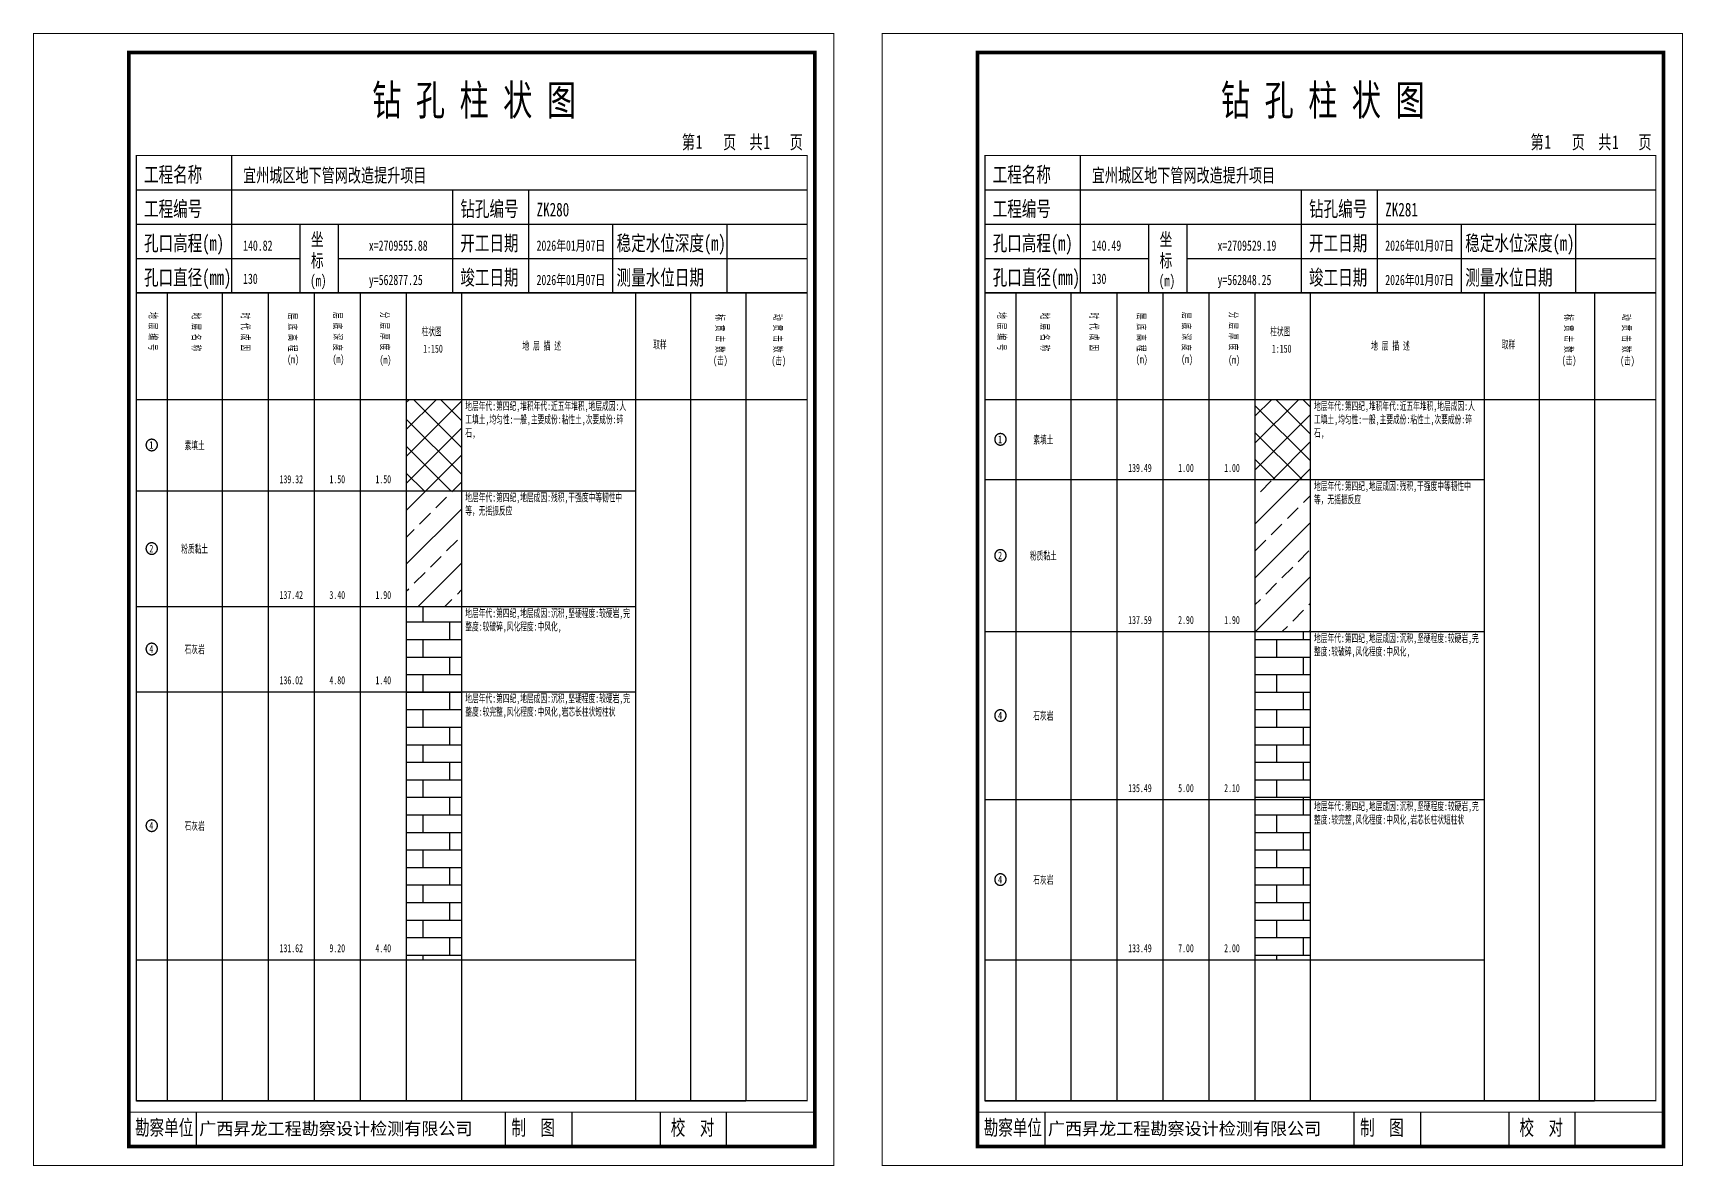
# Model space of a CAD drawing. Header units: millimetres. Extents: x 0 to 2711117, y 0 to 567555.
# Drawn here: x 61238.7 to 61671.6, y -0.1 to 297.1 of the extents above; entities that cross this region are included whole.
import ezdxf
from ezdxf.enums import TextEntityAlignment as Align

# ---------------------------------------------------------------- set-up
doc = ezdxf.new("R2010")
doc.units = ezdxf.units.MM
doc.layers.add('GICAD_POU_TEXTS', color=7, linetype='Continuous')
doc.layers.add('勘察点图例', color=7, linetype='Continuous')
doc.styles.add('HEAD_FONT', font='simfang.ttf', dxfattribs={"width": 0.6})
doc.styles.add('HEAD_FONT2', font='simfang.ttf', dxfattribs={"width": 0.6})
doc.styles.add('HT', font='simhei.ttf')
doc.styles.add('LZ_FONT', font='simfang.ttf', dxfattribs={"width": 0.7, "height": 8})
doc.styles.add('成果图图块', font='simfang.ttf', dxfattribs={"height": 2.5})
doc.styles.add('成果图表体', font='simfang.ttf', dxfattribs={"width": 0.6, "height": 2.1})
pattern_1 = [(45, (0, 0), (-3.5355339, 3.5355339), []), (135, (0, 0), (-3.5355339, -3.5355339), [])]
pattern_2 = [(45, (0, 0), (-7.0710678, 7.0710678), []), (45, (7.071, 0), (-7.0710678, 7.0710678), [4, -2])]
pattern_3 = [(0, (0, 0), (0, 4.6), []), (90, (0, 0), (-7, 4.6), [4.6, -4.6])]

# ---------------------------------------------------------------- blocks, each defined once
blk = doc.blocks.new('ZK280')
for p, q in [((52, 229), (52, 265)), ((27, 256), (203, 256)), ((110, 229), (110, 256)), ((130, 229), (130, 256)), ((27, 247), (203, 247)), ((70, 229), (70, 247)), ((80, 229), (80, 247)), ((152, 229), (152, 247)), ((182, 229), (182, 247)), ((27, 238), (70, 238)), ((80, 238), (203, 238)), ((27, 229), (35.05, 229)), ((35.05, 229), (35.05, 17)), ((35.05, 229), (49.53, 229)), ((49.53, 229), (49.53, 17)), ((49.53, 229), (61.6, 229)), ((61.6, 229), (61.6, 17)), ((61.6, 229), (73.68, 229)), ((73.68, 229), (73.68, 17)), ((73.68, 229), (85.75, 229)), ((85.75, 229), (85.75, 17)), ((85.75, 229), (97.82, 229)), ((97.82, 229), (97.82, 17)), ((97.82, 229), (112.3, 229)), ((112.3, 229), (112.3, 17)), ((112.3, 229), (157.93, 229)), ((157.93, 229), (157.93, 17)), ((157.93, 229), (172.42, 229)), ((172.42, 229), (172.42, 17)), ((172.42, 229), (186.9, 229)), ((186.9, 229), (186.9, 17)), ((186.9, 229), (203, 229)), ((27, 201), (203, 201)), ((27, 17), (35.05, 17)), ((35.05, 17), (49.53, 17)), ((42.74, 4.95), (42.74, 13.95)), ((42.74, 4.95), (42.74, 13.95)), ((49.53, 17), (61.6, 17)), ((61.6, 17), (73.68, 17)), ((73.68, 17), (85.75, 17)), ((85.75, 17), (97.82, 17)), ((97.82, 17), (112.3, 17)), ((112.3, 17), (157.93, 17)), ((123.83, 4.95), (123.83, 13.95)), ((141.38, 4.95), (141.38, 13.95)), ((157.93, 17), (172.42, 17)), ((164.48, 4.95), (164.48, 13.95)), ((172.42, 17), (186.9, 17)), ((181.84, 4.95), (181.84, 13.95)), ((181.84, 4.95), (181.84, 13.95))]:
    blk.add_line(p, q)
for points, const_width in [([(0, 0), (210, 0), (210, 297), (0, 297)], 0.25), ([(25, 5), (205, 5), (205, 292), (25, 292)], 1), ([(27, 265), (203, 265), (203, 17), (27, 17)], 0.3)]:
    blk.add_lwpolyline(points, close=True, dxfattribs=dict(const_width=const_width))
at = {"const_width": 0.3}
for points in [[(27, 229), (203, 229)], [(25, 14), (205, 14)]]:
    blk.add_lwpolyline(points, dxfattribs=at)
at = {"style": 'LZ_FONT', "width": 0.7}
for s, height, p in [('钻 孔 柱 状 图', 8, (88.9, 275.54)), ('第', 3.6, (170.12, 266.7)), ('1', 3.6, (173.78, 266.75)), ('页', 3.6, (180.96, 266.7)), ('共', 3.6, (187.88, 266.7)), ('1', 3.6, (191.54, 266.7)), ('页', 3.6, (198.44, 266.7)), ('工程名称', 4, (29, 258)), ('宜州城区地下管网改造提升项目', 3.6, (55, 258)), ('工程编号', 4, (29, 249)), ('钻孔编号', 4, (112, 249)), ('ZK280', 3.6, (132, 249)), ('孔口高程(m)', 4, (29, 240)), ('140.82', 2.7, (55, 240)), ('坐', 3.5, (72.79, 241.24)), ('x=2709555.88', 2.7, (88, 240)), ('开工日期', 4, (112, 240)), ('2026年01月07日', 2.7, (132, 240)), ('稳定水位深度(m)', 4, (153, 240)), ('标', 3.5, (72.79, 235.7)), ('孔口直径(mm)', 4, (29, 231)), ('130', 2.7, (54.98, 231.31)), ('(m) ', 3, (72.59, 230.65)), ('竣工日期', 4, (112, 231)), ('2026年01月07日', 2.7, (132, 231)), ('测量水位日期', 4, (153, 231)), ('y=562877.25', 2.7, (88, 231)), ('勘察单位', 4, (26.65, 7.95)), ('制  图', 4, (125.4, 7.95)), ('校  对', 4, (167.22, 7.95))]:
    blk.add_text(s, height=height, dxfattribs=at).set_placement(p)
at = {"style": 'HT'}
blk.add_text('广西昇龙工程勘察设计检测有限公司', height=3.2865, dxfattribs=at).set_placement((43.48, 8.02))
at = {"char_height": 2.1, "width": 22.806, "attachment_point": 1, "rotation": 270, "style": 'HEAD_FONT'}
for s, insert in [('地 层 编 号', (32.46, 223.92)), ('地 层 名 称', (43.79, 223.76)), ('时 代 成 因', (56.67, 223.83)), ('层 底 高 程', (69.07, 223.71)), ('层 底 深 度', (80.9, 223.91)), ('分 层 厚 度', (93.26, 224.01)), ('标 贯 击 数', (181.21, 223.37)), ('动 贯 击 数', (196.38, 223.43))]:
    blk.add_mtext(s, dxfattribs=dict(at, insert=insert))
at = {"char_height": 2.1, "attachment_point": 1}
for s, insert, width, style in [('柱状图', (101.82, 219.87), 7.855, 'HEAD_FONT2'), ('取样', (162.58, 216.44), 7.855, 'HEAD_FONT2'), ('(m)', (66.58, 212.56), 4.7944, 'HEAD_FONT'), ('(m)', (78.47, 212.61), 4.7944, 'HEAD_FONT'), ('(m)', (90.81, 212.43), 4.7944, 'HEAD_FONT'), ('1:150', (102.26, 215.36), 6.9223, 'HEAD_FONT2'), ('地 层 描 述', (128.29, 216.11), 22.0781, 'HEAD_FONT2'), ('(击)', (178.33, 212.31), 7.855, 'HEAD_FONT2'), ('(击)', (193.64, 212.22), 7.855, 'HEAD_FONT2')]:
    blk.add_mtext(s, dxfattribs=dict(at, insert=insert, width=width, style=style))
blk = doc.blocks.new('ZK280_0')
at = {"color": 7}
blk.add_polyline3d([(-1.5, 0.02, 0), (-1.5, -0.06, 0), (-1.49, -0.13, 0), (-1.48, -0.2, 0), (-1.47, -0.28, 0), (-1.46, -0.35, 0), (-1.44, -0.42, 0), (-1.41, -0.49, 0), (-1.39, -0.56, 0), (-1.36, -0.63, 0), (-1.32, -0.69, 0), (-1.29, -0.76, 0), (-1.25, -0.82, 0), (-1.2, -0.88, 0), (-1.16, -0.94, 0), (-1.11, -0.99, 0), (-1.06, -1.04, 0), (-1.01, -1.1, 0), (-0.95, -1.14, 0), (-0.89, -1.19, 0), (-0.83, -1.23, 0), (-0.77, -1.27, 0), (-0.71, -1.31, 0), (-0.64, -1.34, 0), (-0.57, -1.37, 0), (-0.51, -1.4, 0), (-0.44, -1.42, 0), (-0.36, -1.44, 0), (-0.29, -1.46, 0), (-0.22, -1.47, 0), (-0.15, -1.48, 0), (-0.07, -1.48, 0), (0, -1.48, 0), (0.07, -1.48, 0), (0.15, -1.48, 0), (0.22, -1.47, 0), (0.29, -1.46, 0), (0.36, -1.44, 0), (0.44, -1.42, 0), (0.51, -1.4, 0), (0.57, -1.37, 0), (0.64, -1.34, 0), (0.71, -1.31, 0), (0.77, -1.27, 0), (0.83, -1.23, 0), (0.89, -1.19, 0), (0.95, -1.14, 0), (1.01, -1.1, 0), (1.06, -1.04, 0), (1.11, -0.99, 0), (1.16, -0.94, 0), (1.2, -0.88, 0), (1.25, -0.82, 0), (1.29, -0.76, 0), (1.32, -0.69, 0), (1.36, -0.63, 0), (1.39, -0.56, 0), (1.41, -0.49, 0), (1.44, -0.42, 0), (1.46, -0.35, 0), (1.47, -0.28, 0), (1.48, -0.2, 0), (1.49, -0.13, 0), (1.5, -0.06, 0), (1.5, 0.02, 0), (1.5, 0.09, 0), (1.49, 0.16, 0), (1.48, 0.24, 0), (1.47, 0.31, 0), (1.46, 0.38, 0), (1.44, 0.45, 0), (1.41, 0.52, 0), (1.39, 0.59, 0), (1.36, 0.66, 0), (1.32, 0.72, 0), (1.29, 0.79, 0), (1.25, 0.85, 0), (1.2, 0.91, 0), (1.16, 0.97, 0), (1.11, 1.02, 0), (1.06, 1.08, 0), (1.01, 1.13, 0), (0.95, 1.18, 0), (0.89, 1.22, 0), (0.83, 1.26, 0), (0.77, 1.3, 0), (0.71, 1.34, 0), (0.64, 1.37, 0), (0.57, 1.4, 0), (0.51, 1.43, 0), (0.44, 1.45, 0), (0.36, 1.47, 0), (0.29, 1.49, 0), (0.22, 1.5, 0), (0.15, 1.51, 0), (0.07, 1.51, 0), (0, 1.52, 0), (-0.07, 1.51, 0), (-0.15, 1.51, 0), (-0.22, 1.5, 0), (-0.29, 1.49, 0), (-0.36, 1.47, 0), (-0.44, 1.45, 0), (-0.51, 1.43, 0), (-0.57, 1.4, 0), (-0.64, 1.37, 0), (-0.71, 1.34, 0), (-0.77, 1.3, 0), (-0.83, 1.26, 0), (-0.89, 1.22, 0), (-0.95, 1.18, 0), (-1.01, 1.13, 0), (-1.06, 1.08, 0), (-1.11, 1.02, 0), (-1.16, 0.97, 0), (-1.2, 0.91, 0), (-1.25, 0.85, 0), (-1.29, 0.79, 0), (-1.32, 0.72, 0), (-1.36, 0.66, 0), (-1.39, 0.59, 0), (-1.41, 0.52, 0), (-1.44, 0.45, 0), (-1.46, 0.38, 0), (-1.47, 0.31, 0), (-1.48, 0.24, 0), (-1.49, 0.16, 0), (-1.5, 0.09, 0), (-1.5, 0.02, 0)], dxfattribs=at)
at = {"layer": 'GICAD_POU_TEXTS', "color": 7, "style": '成果图图块', "width": 0.7}
blk.add_text('1', height=2, dxfattribs=at).set_placement((-0.09, -0.99), align=Align.CENTER)
blk = doc.blocks.new('ZK280_1')
at = {"color": 7}
blk.add_polyline3d([(-1.5, 0.02, 0), (-1.5, -0.06, 0), (-1.49, -0.13, 0), (-1.48, -0.2, 0), (-1.47, -0.28, 0), (-1.46, -0.35, 0), (-1.44, -0.42, 0), (-1.41, -0.49, 0), (-1.39, -0.56, 0), (-1.36, -0.63, 0), (-1.32, -0.69, 0), (-1.29, -0.76, 0), (-1.25, -0.82, 0), (-1.2, -0.88, 0), (-1.16, -0.94, 0), (-1.11, -0.99, 0), (-1.06, -1.04, 0), (-1.01, -1.1, 0), (-0.95, -1.14, 0), (-0.89, -1.19, 0), (-0.83, -1.23, 0), (-0.77, -1.27, 0), (-0.71, -1.31, 0), (-0.64, -1.34, 0), (-0.57, -1.37, 0), (-0.51, -1.4, 0), (-0.44, -1.42, 0), (-0.36, -1.44, 0), (-0.29, -1.46, 0), (-0.22, -1.47, 0), (-0.15, -1.48, 0), (-0.07, -1.48, 0), (0, -1.48, 0), (0.07, -1.48, 0), (0.15, -1.48, 0), (0.22, -1.47, 0), (0.29, -1.46, 0), (0.36, -1.44, 0), (0.44, -1.42, 0), (0.51, -1.4, 0), (0.57, -1.37, 0), (0.64, -1.34, 0), (0.71, -1.31, 0), (0.77, -1.27, 0), (0.83, -1.23, 0), (0.89, -1.19, 0), (0.95, -1.14, 0), (1.01, -1.1, 0), (1.06, -1.04, 0), (1.11, -0.99, 0), (1.16, -0.94, 0), (1.2, -0.88, 0), (1.25, -0.82, 0), (1.29, -0.76, 0), (1.32, -0.69, 0), (1.36, -0.63, 0), (1.39, -0.56, 0), (1.41, -0.49, 0), (1.44, -0.42, 0), (1.46, -0.35, 0), (1.47, -0.28, 0), (1.48, -0.2, 0), (1.49, -0.13, 0), (1.5, -0.06, 0), (1.5, 0.02, 0), (1.5, 0.09, 0), (1.49, 0.16, 0), (1.48, 0.24, 0), (1.47, 0.31, 0), (1.46, 0.38, 0), (1.44, 0.45, 0), (1.41, 0.52, 0), (1.39, 0.59, 0), (1.36, 0.66, 0), (1.32, 0.72, 0), (1.29, 0.79, 0), (1.25, 0.85, 0), (1.2, 0.91, 0), (1.16, 0.97, 0), (1.11, 1.02, 0), (1.06, 1.08, 0), (1.01, 1.13, 0), (0.95, 1.18, 0), (0.89, 1.22, 0), (0.83, 1.26, 0), (0.77, 1.3, 0), (0.71, 1.34, 0), (0.64, 1.37, 0), (0.57, 1.4, 0), (0.51, 1.43, 0), (0.44, 1.45, 0), (0.36, 1.47, 0), (0.29, 1.49, 0), (0.22, 1.5, 0), (0.15, 1.51, 0), (0.07, 1.51, 0), (0, 1.52, 0), (-0.07, 1.51, 0), (-0.15, 1.51, 0), (-0.22, 1.5, 0), (-0.29, 1.49, 0), (-0.36, 1.47, 0), (-0.44, 1.45, 0), (-0.51, 1.43, 0), (-0.57, 1.4, 0), (-0.64, 1.37, 0), (-0.71, 1.34, 0), (-0.77, 1.3, 0), (-0.83, 1.26, 0), (-0.89, 1.22, 0), (-0.95, 1.18, 0), (-1.01, 1.13, 0), (-1.06, 1.08, 0), (-1.11, 1.02, 0), (-1.16, 0.97, 0), (-1.2, 0.91, 0), (-1.25, 0.85, 0), (-1.29, 0.79, 0), (-1.32, 0.72, 0), (-1.36, 0.66, 0), (-1.39, 0.59, 0), (-1.41, 0.52, 0), (-1.44, 0.45, 0), (-1.46, 0.38, 0), (-1.47, 0.31, 0), (-1.48, 0.24, 0), (-1.49, 0.16, 0), (-1.5, 0.09, 0), (-1.5, 0.02, 0)], dxfattribs=at)
at = {"layer": 'GICAD_POU_TEXTS', "color": 7, "style": '成果图图块', "width": 0.7}
blk.add_text('2', height=2, dxfattribs=at).set_placement((-0.09, -0.99), align=Align.CENTER)
blk = doc.blocks.new('ZK280_2')
at = {"color": 7}
blk.add_polyline3d([(-1.5, 0.02, 0), (-1.5, -0.06, 0), (-1.49, -0.13, 0), (-1.48, -0.2, 0), (-1.47, -0.28, 0), (-1.46, -0.35, 0), (-1.44, -0.42, 0), (-1.41, -0.49, 0), (-1.39, -0.56, 0), (-1.36, -0.63, 0), (-1.32, -0.69, 0), (-1.29, -0.76, 0), (-1.25, -0.82, 0), (-1.2, -0.88, 0), (-1.16, -0.94, 0), (-1.11, -0.99, 0), (-1.06, -1.04, 0), (-1.01, -1.1, 0), (-0.95, -1.14, 0), (-0.89, -1.19, 0), (-0.83, -1.23, 0), (-0.77, -1.27, 0), (-0.71, -1.31, 0), (-0.64, -1.34, 0), (-0.57, -1.37, 0), (-0.51, -1.4, 0), (-0.44, -1.42, 0), (-0.36, -1.44, 0), (-0.29, -1.46, 0), (-0.22, -1.47, 0), (-0.15, -1.48, 0), (-0.07, -1.48, 0), (0, -1.48, 0), (0.07, -1.48, 0), (0.15, -1.48, 0), (0.22, -1.47, 0), (0.29, -1.46, 0), (0.36, -1.44, 0), (0.44, -1.42, 0), (0.51, -1.4, 0), (0.57, -1.37, 0), (0.64, -1.34, 0), (0.71, -1.31, 0), (0.77, -1.27, 0), (0.83, -1.23, 0), (0.89, -1.19, 0), (0.95, -1.14, 0), (1.01, -1.1, 0), (1.06, -1.04, 0), (1.11, -0.99, 0), (1.16, -0.94, 0), (1.2, -0.88, 0), (1.25, -0.82, 0), (1.29, -0.76, 0), (1.32, -0.69, 0), (1.36, -0.63, 0), (1.39, -0.56, 0), (1.41, -0.49, 0), (1.44, -0.42, 0), (1.46, -0.35, 0), (1.47, -0.28, 0), (1.48, -0.2, 0), (1.49, -0.13, 0), (1.5, -0.06, 0), (1.5, 0.02, 0), (1.5, 0.09, 0), (1.49, 0.16, 0), (1.48, 0.24, 0), (1.47, 0.31, 0), (1.46, 0.38, 0), (1.44, 0.45, 0), (1.41, 0.52, 0), (1.39, 0.59, 0), (1.36, 0.66, 0), (1.32, 0.72, 0), (1.29, 0.79, 0), (1.25, 0.85, 0), (1.2, 0.91, 0), (1.16, 0.97, 0), (1.11, 1.02, 0), (1.06, 1.08, 0), (1.01, 1.13, 0), (0.95, 1.18, 0), (0.89, 1.22, 0), (0.83, 1.26, 0), (0.77, 1.3, 0), (0.71, 1.34, 0), (0.64, 1.37, 0), (0.57, 1.4, 0), (0.51, 1.43, 0), (0.44, 1.45, 0), (0.36, 1.47, 0), (0.29, 1.49, 0), (0.22, 1.5, 0), (0.15, 1.51, 0), (0.07, 1.51, 0), (0, 1.52, 0), (-0.07, 1.51, 0), (-0.15, 1.51, 0), (-0.22, 1.5, 0), (-0.29, 1.49, 0), (-0.36, 1.47, 0), (-0.44, 1.45, 0), (-0.51, 1.43, 0), (-0.57, 1.4, 0), (-0.64, 1.37, 0), (-0.71, 1.34, 0), (-0.77, 1.3, 0), (-0.83, 1.26, 0), (-0.89, 1.22, 0), (-0.95, 1.18, 0), (-1.01, 1.13, 0), (-1.06, 1.08, 0), (-1.11, 1.02, 0), (-1.16, 0.97, 0), (-1.2, 0.91, 0), (-1.25, 0.85, 0), (-1.29, 0.79, 0), (-1.32, 0.72, 0), (-1.36, 0.66, 0), (-1.39, 0.59, 0), (-1.41, 0.52, 0), (-1.44, 0.45, 0), (-1.46, 0.38, 0), (-1.47, 0.31, 0), (-1.48, 0.24, 0), (-1.49, 0.16, 0), (-1.5, 0.09, 0), (-1.5, 0.02, 0)], dxfattribs=at)
at = {"layer": 'GICAD_POU_TEXTS', "color": 7, "style": '成果图图块', "width": 0.7}
blk.add_text('4', height=2, dxfattribs=at).set_placement((-0.09, -0.99), align=Align.CENTER)
blk = doc.blocks.new('ZK280_3')
at = {"color": 7}
blk.add_polyline3d([(-1.5, 0.02, 0), (-1.5, -0.06, 0), (-1.49, -0.13, 0), (-1.48, -0.2, 0), (-1.47, -0.28, 0), (-1.46, -0.35, 0), (-1.44, -0.42, 0), (-1.41, -0.49, 0), (-1.39, -0.56, 0), (-1.36, -0.63, 0), (-1.32, -0.69, 0), (-1.29, -0.76, 0), (-1.25, -0.82, 0), (-1.2, -0.88, 0), (-1.16, -0.94, 0), (-1.11, -0.99, 0), (-1.06, -1.04, 0), (-1.01, -1.1, 0), (-0.95, -1.14, 0), (-0.89, -1.19, 0), (-0.83, -1.23, 0), (-0.77, -1.27, 0), (-0.71, -1.31, 0), (-0.64, -1.34, 0), (-0.57, -1.37, 0), (-0.51, -1.4, 0), (-0.44, -1.42, 0), (-0.36, -1.44, 0), (-0.29, -1.46, 0), (-0.22, -1.47, 0), (-0.15, -1.48, 0), (-0.07, -1.48, 0), (0, -1.48, 0), (0.07, -1.48, 0), (0.15, -1.48, 0), (0.22, -1.47, 0), (0.29, -1.46, 0), (0.36, -1.44, 0), (0.44, -1.42, 0), (0.51, -1.4, 0), (0.57, -1.37, 0), (0.64, -1.34, 0), (0.71, -1.31, 0), (0.77, -1.27, 0), (0.83, -1.23, 0), (0.89, -1.19, 0), (0.95, -1.14, 0), (1.01, -1.1, 0), (1.06, -1.04, 0), (1.11, -0.99, 0), (1.16, -0.94, 0), (1.2, -0.88, 0), (1.25, -0.82, 0), (1.29, -0.76, 0), (1.32, -0.69, 0), (1.36, -0.63, 0), (1.39, -0.56, 0), (1.41, -0.49, 0), (1.44, -0.42, 0), (1.46, -0.35, 0), (1.47, -0.28, 0), (1.48, -0.2, 0), (1.49, -0.13, 0), (1.5, -0.06, 0), (1.5, 0.02, 0), (1.5, 0.09, 0), (1.49, 0.16, 0), (1.48, 0.24, 0), (1.47, 0.31, 0), (1.46, 0.38, 0), (1.44, 0.45, 0), (1.41, 0.52, 0), (1.39, 0.59, 0), (1.36, 0.66, 0), (1.32, 0.72, 0), (1.29, 0.79, 0), (1.25, 0.85, 0), (1.2, 0.91, 0), (1.16, 0.97, 0), (1.11, 1.02, 0), (1.06, 1.08, 0), (1.01, 1.13, 0), (0.95, 1.18, 0), (0.89, 1.22, 0), (0.83, 1.26, 0), (0.77, 1.3, 0), (0.71, 1.34, 0), (0.64, 1.37, 0), (0.57, 1.4, 0), (0.51, 1.43, 0), (0.44, 1.45, 0), (0.36, 1.47, 0), (0.29, 1.49, 0), (0.22, 1.5, 0), (0.15, 1.51, 0), (0.07, 1.51, 0), (0, 1.52, 0), (-0.07, 1.51, 0), (-0.15, 1.51, 0), (-0.22, 1.5, 0), (-0.29, 1.49, 0), (-0.36, 1.47, 0), (-0.44, 1.45, 0), (-0.51, 1.43, 0), (-0.57, 1.4, 0), (-0.64, 1.37, 0), (-0.71, 1.34, 0), (-0.77, 1.3, 0), (-0.83, 1.26, 0), (-0.89, 1.22, 0), (-0.95, 1.18, 0), (-1.01, 1.13, 0), (-1.06, 1.08, 0), (-1.11, 1.02, 0), (-1.16, 0.97, 0), (-1.2, 0.91, 0), (-1.25, 0.85, 0), (-1.29, 0.79, 0), (-1.32, 0.72, 0), (-1.36, 0.66, 0), (-1.39, 0.59, 0), (-1.41, 0.52, 0), (-1.44, 0.45, 0), (-1.46, 0.38, 0), (-1.47, 0.31, 0), (-1.48, 0.24, 0), (-1.49, 0.16, 0), (-1.5, 0.09, 0), (-1.5, 0.02, 0)], dxfattribs=at)
at = {"layer": 'GICAD_POU_TEXTS', "color": 7, "style": '成果图图块', "width": 0.7}
blk.add_text('4', height=2, dxfattribs=at).set_placement((-0.09, -0.99), align=Align.CENTER)
blk = doc.blocks.new('ZK281')
for p, q in [((52, 229), (52, 265)), ((27, 256), (203, 256)), ((110, 229), (110, 256)), ((130, 229), (130, 256)), ((27, 247), (203, 247)), ((70, 229), (70, 247)), ((80, 229), (80, 247)), ((152, 229), (152, 247)), ((182, 229), (182, 247)), ((27, 238), (70, 238)), ((80, 238), (203, 238)), ((27, 229), (35.05, 229)), ((35.05, 229), (35.05, 17)), ((35.05, 229), (49.53, 229)), ((49.53, 229), (49.53, 17)), ((49.53, 229), (61.6, 229)), ((61.6, 229), (61.6, 17)), ((61.6, 229), (73.68, 229)), ((73.68, 229), (73.68, 17)), ((73.68, 229), (85.75, 229)), ((85.75, 229), (85.75, 17)), ((85.75, 229), (97.82, 229)), ((97.82, 229), (97.82, 17)), ((97.82, 229), (112.3, 229)), ((112.3, 229), (112.3, 17)), ((112.3, 229), (157.93, 229)), ((157.93, 229), (157.93, 17)), ((157.93, 229), (172.42, 229)), ((172.42, 229), (172.42, 17)), ((172.42, 229), (186.9, 229)), ((186.9, 229), (186.9, 17)), ((186.9, 229), (203, 229)), ((27, 201), (203, 201)), ((27, 17), (35.05, 17)), ((35.05, 17), (49.53, 17)), ((42.74, 4.95), (42.74, 13.95)), ((42.74, 4.95), (42.74, 13.95)), ((49.53, 17), (61.6, 17)), ((61.6, 17), (73.68, 17)), ((73.68, 17), (85.75, 17)), ((85.75, 17), (97.82, 17)), ((97.82, 17), (112.3, 17)), ((112.3, 17), (157.93, 17)), ((123.83, 4.95), (123.83, 13.95)), ((141.38, 4.95), (141.38, 13.95)), ((157.93, 17), (172.42, 17)), ((164.48, 4.95), (164.48, 13.95)), ((172.42, 17), (186.9, 17)), ((181.84, 4.95), (181.84, 13.95)), ((181.84, 4.95), (181.84, 13.95))]:
    blk.add_line(p, q)
for points, const_width in [([(0, 0), (210, 0), (210, 297), (0, 297)], 0.25), ([(25, 5), (205, 5), (205, 292), (25, 292)], 1), ([(27, 265), (203, 265), (203, 17), (27, 17)], 0.3)]:
    blk.add_lwpolyline(points, close=True, dxfattribs=dict(const_width=const_width))
at = {"const_width": 0.3}
for points in [[(27, 229), (203, 229)], [(25, 14), (205, 14)]]:
    blk.add_lwpolyline(points, dxfattribs=at)
at = {"style": 'LZ_FONT', "width": 0.7}
for s, height, p in [('钻 孔 柱 状 图', 8, (88.9, 275.54)), ('第', 3.6, (170.12, 266.7)), ('1', 3.6, (173.78, 266.75)), ('页', 3.6, (180.96, 266.7)), ('共', 3.6, (187.88, 266.7)), ('1', 3.6, (191.54, 266.7)), ('页', 3.6, (198.44, 266.7)), ('工程名称', 4, (29, 258)), ('宜州城区地下管网改造提升项目', 3.6, (55, 258)), ('工程编号', 4, (29, 249)), ('钻孔编号', 4, (112, 249)), ('ZK281', 3.6, (132, 249)), ('孔口高程(m)', 4, (29, 240)), ('140.49', 2.7, (55, 240)), ('坐', 3.5, (72.79, 241.24)), ('x=2709529.19', 2.7, (88, 240)), ('开工日期', 4, (112, 240)), ('2026年01月07日', 2.7, (132, 240)), ('稳定水位深度(m)', 4, (153, 240)), ('标', 3.5, (72.79, 235.7)), ('孔口直径(mm)', 4, (29, 231)), ('130', 2.7, (54.98, 231.31)), ('(m) ', 3, (72.59, 230.65)), ('竣工日期', 4, (112, 231)), ('2026年01月07日', 2.7, (132, 231)), ('测量水位日期', 4, (153, 231)), ('y=562848.25', 2.7, (88, 231)), ('勘察单位', 4, (26.65, 7.95)), ('制  图', 4, (125.4, 7.95)), ('校  对', 4, (167.22, 7.95))]:
    blk.add_text(s, height=height, dxfattribs=at).set_placement(p)
at = {"style": 'HT'}
blk.add_text('广西昇龙工程勘察设计检测有限公司', height=3.2865, dxfattribs=at).set_placement((43.48, 8.02))
at = {"char_height": 2.1, "width": 22.806, "attachment_point": 1, "rotation": 270, "style": 'HEAD_FONT'}
for s, insert in [('地 层 编 号', (32.46, 223.92)), ('地 层 名 称', (43.79, 223.76)), ('时 代 成 因', (56.67, 223.83)), ('层 底 高 程', (69.07, 223.71)), ('层 底 深 度', (80.9, 223.91)), ('分 层 厚 度', (93.26, 224.01)), ('标 贯 击 数', (181.21, 223.37)), ('动 贯 击 数', (196.38, 223.43))]:
    blk.add_mtext(s, dxfattribs=dict(at, insert=insert))
at = {"char_height": 2.1, "attachment_point": 1}
for s, insert, width, style in [('柱状图', (101.82, 219.87), 7.855, 'HEAD_FONT2'), ('取样', (162.58, 216.44), 7.855, 'HEAD_FONT2'), ('(m)', (66.58, 212.56), 4.7944, 'HEAD_FONT'), ('(m)', (78.47, 212.61), 4.7944, 'HEAD_FONT'), ('(m)', (90.81, 212.43), 4.7944, 'HEAD_FONT'), ('1:150', (102.26, 215.36), 6.9223, 'HEAD_FONT2'), ('地 层 描 述', (128.29, 216.11), 22.0781, 'HEAD_FONT2'), ('(击)', (178.33, 212.31), 7.855, 'HEAD_FONT2'), ('(击)', (193.64, 212.22), 7.855, 'HEAD_FONT2')]:
    blk.add_mtext(s, dxfattribs=dict(at, insert=insert, width=width, style=style))
blk = doc.blocks.new('ZK281_0')
at = {"color": 7}
blk.add_polyline3d([(-1.5, 0.02, 0), (-1.5, -0.06, 0), (-1.49, -0.13, 0), (-1.48, -0.2, 0), (-1.47, -0.28, 0), (-1.46, -0.35, 0), (-1.44, -0.42, 0), (-1.41, -0.49, 0), (-1.39, -0.56, 0), (-1.36, -0.63, 0), (-1.32, -0.69, 0), (-1.29, -0.76, 0), (-1.25, -0.82, 0), (-1.2, -0.88, 0), (-1.16, -0.94, 0), (-1.11, -0.99, 0), (-1.06, -1.04, 0), (-1.01, -1.1, 0), (-0.95, -1.14, 0), (-0.89, -1.19, 0), (-0.83, -1.23, 0), (-0.77, -1.27, 0), (-0.71, -1.31, 0), (-0.64, -1.34, 0), (-0.57, -1.37, 0), (-0.51, -1.4, 0), (-0.44, -1.42, 0), (-0.36, -1.44, 0), (-0.29, -1.46, 0), (-0.22, -1.47, 0), (-0.15, -1.48, 0), (-0.07, -1.48, 0), (0, -1.48, 0), (0.07, -1.48, 0), (0.15, -1.48, 0), (0.22, -1.47, 0), (0.29, -1.46, 0), (0.36, -1.44, 0), (0.44, -1.42, 0), (0.51, -1.4, 0), (0.57, -1.37, 0), (0.64, -1.34, 0), (0.71, -1.31, 0), (0.77, -1.27, 0), (0.83, -1.23, 0), (0.89, -1.19, 0), (0.95, -1.14, 0), (1.01, -1.1, 0), (1.06, -1.04, 0), (1.11, -0.99, 0), (1.16, -0.94, 0), (1.2, -0.88, 0), (1.25, -0.82, 0), (1.29, -0.76, 0), (1.32, -0.69, 0), (1.36, -0.63, 0), (1.39, -0.56, 0), (1.41, -0.49, 0), (1.44, -0.42, 0), (1.46, -0.35, 0), (1.47, -0.28, 0), (1.48, -0.2, 0), (1.49, -0.13, 0), (1.5, -0.06, 0), (1.5, 0.02, 0), (1.5, 0.09, 0), (1.49, 0.16, 0), (1.48, 0.24, 0), (1.47, 0.31, 0), (1.46, 0.38, 0), (1.44, 0.45, 0), (1.41, 0.52, 0), (1.39, 0.59, 0), (1.36, 0.66, 0), (1.32, 0.72, 0), (1.29, 0.79, 0), (1.25, 0.85, 0), (1.2, 0.91, 0), (1.16, 0.97, 0), (1.11, 1.02, 0), (1.06, 1.08, 0), (1.01, 1.13, 0), (0.95, 1.18, 0), (0.89, 1.22, 0), (0.83, 1.26, 0), (0.77, 1.3, 0), (0.71, 1.34, 0), (0.64, 1.37, 0), (0.57, 1.4, 0), (0.51, 1.43, 0), (0.44, 1.45, 0), (0.36, 1.47, 0), (0.29, 1.49, 0), (0.22, 1.5, 0), (0.15, 1.51, 0), (0.07, 1.51, 0), (0, 1.52, 0), (-0.07, 1.51, 0), (-0.15, 1.51, 0), (-0.22, 1.5, 0), (-0.29, 1.49, 0), (-0.36, 1.47, 0), (-0.44, 1.45, 0), (-0.51, 1.43, 0), (-0.57, 1.4, 0), (-0.64, 1.37, 0), (-0.71, 1.34, 0), (-0.77, 1.3, 0), (-0.83, 1.26, 0), (-0.89, 1.22, 0), (-0.95, 1.18, 0), (-1.01, 1.13, 0), (-1.06, 1.08, 0), (-1.11, 1.02, 0), (-1.16, 0.97, 0), (-1.2, 0.91, 0), (-1.25, 0.85, 0), (-1.29, 0.79, 0), (-1.32, 0.72, 0), (-1.36, 0.66, 0), (-1.39, 0.59, 0), (-1.41, 0.52, 0), (-1.44, 0.45, 0), (-1.46, 0.38, 0), (-1.47, 0.31, 0), (-1.48, 0.24, 0), (-1.49, 0.16, 0), (-1.5, 0.09, 0), (-1.5, 0.02, 0)], dxfattribs=at)
at = {"layer": 'GICAD_POU_TEXTS', "color": 7, "style": '成果图图块', "width": 0.7}
blk.add_text('1', height=2, dxfattribs=at).set_placement((-0.09, -0.99), align=Align.CENTER)
blk = doc.blocks.new('ZK281_1')
at = {"color": 7}
blk.add_polyline3d([(-1.5, 0.02, 0), (-1.5, -0.06, 0), (-1.49, -0.13, 0), (-1.48, -0.2, 0), (-1.47, -0.28, 0), (-1.46, -0.35, 0), (-1.44, -0.42, 0), (-1.41, -0.49, 0), (-1.39, -0.56, 0), (-1.36, -0.63, 0), (-1.32, -0.69, 0), (-1.29, -0.76, 0), (-1.25, -0.82, 0), (-1.2, -0.88, 0), (-1.16, -0.94, 0), (-1.11, -0.99, 0), (-1.06, -1.04, 0), (-1.01, -1.1, 0), (-0.95, -1.14, 0), (-0.89, -1.19, 0), (-0.83, -1.23, 0), (-0.77, -1.27, 0), (-0.71, -1.31, 0), (-0.64, -1.34, 0), (-0.57, -1.37, 0), (-0.51, -1.4, 0), (-0.44, -1.42, 0), (-0.36, -1.44, 0), (-0.29, -1.46, 0), (-0.22, -1.47, 0), (-0.15, -1.48, 0), (-0.07, -1.48, 0), (0, -1.48, 0), (0.07, -1.48, 0), (0.15, -1.48, 0), (0.22, -1.47, 0), (0.29, -1.46, 0), (0.36, -1.44, 0), (0.44, -1.42, 0), (0.51, -1.4, 0), (0.57, -1.37, 0), (0.64, -1.34, 0), (0.71, -1.31, 0), (0.77, -1.27, 0), (0.83, -1.23, 0), (0.89, -1.19, 0), (0.95, -1.14, 0), (1.01, -1.1, 0), (1.06, -1.04, 0), (1.11, -0.99, 0), (1.16, -0.94, 0), (1.2, -0.88, 0), (1.25, -0.82, 0), (1.29, -0.76, 0), (1.32, -0.69, 0), (1.36, -0.63, 0), (1.39, -0.56, 0), (1.41, -0.49, 0), (1.44, -0.42, 0), (1.46, -0.35, 0), (1.47, -0.28, 0), (1.48, -0.2, 0), (1.49, -0.13, 0), (1.5, -0.06, 0), (1.5, 0.02, 0), (1.5, 0.09, 0), (1.49, 0.16, 0), (1.48, 0.24, 0), (1.47, 0.31, 0), (1.46, 0.38, 0), (1.44, 0.45, 0), (1.41, 0.52, 0), (1.39, 0.59, 0), (1.36, 0.66, 0), (1.32, 0.72, 0), (1.29, 0.79, 0), (1.25, 0.85, 0), (1.2, 0.91, 0), (1.16, 0.97, 0), (1.11, 1.02, 0), (1.06, 1.08, 0), (1.01, 1.13, 0), (0.95, 1.18, 0), (0.89, 1.22, 0), (0.83, 1.26, 0), (0.77, 1.3, 0), (0.71, 1.34, 0), (0.64, 1.37, 0), (0.57, 1.4, 0), (0.51, 1.43, 0), (0.44, 1.45, 0), (0.36, 1.47, 0), (0.29, 1.49, 0), (0.22, 1.5, 0), (0.15, 1.51, 0), (0.07, 1.51, 0), (0, 1.52, 0), (-0.07, 1.51, 0), (-0.15, 1.51, 0), (-0.22, 1.5, 0), (-0.29, 1.49, 0), (-0.36, 1.47, 0), (-0.44, 1.45, 0), (-0.51, 1.43, 0), (-0.57, 1.4, 0), (-0.64, 1.37, 0), (-0.71, 1.34, 0), (-0.77, 1.3, 0), (-0.83, 1.26, 0), (-0.89, 1.22, 0), (-0.95, 1.18, 0), (-1.01, 1.13, 0), (-1.06, 1.08, 0), (-1.11, 1.02, 0), (-1.16, 0.97, 0), (-1.2, 0.91, 0), (-1.25, 0.85, 0), (-1.29, 0.79, 0), (-1.32, 0.72, 0), (-1.36, 0.66, 0), (-1.39, 0.59, 0), (-1.41, 0.52, 0), (-1.44, 0.45, 0), (-1.46, 0.38, 0), (-1.47, 0.31, 0), (-1.48, 0.24, 0), (-1.49, 0.16, 0), (-1.5, 0.09, 0), (-1.5, 0.02, 0)], dxfattribs=at)
at = {"layer": 'GICAD_POU_TEXTS', "color": 7, "style": '成果图图块', "width": 0.7}
blk.add_text('2', height=2, dxfattribs=at).set_placement((-0.09, -0.99), align=Align.CENTER)
blk = doc.blocks.new('ZK281_2')
at = {"color": 7}
blk.add_polyline3d([(-1.5, 0.02, 0), (-1.5, -0.06, 0), (-1.49, -0.13, 0), (-1.48, -0.2, 0), (-1.47, -0.28, 0), (-1.46, -0.35, 0), (-1.44, -0.42, 0), (-1.41, -0.49, 0), (-1.39, -0.56, 0), (-1.36, -0.63, 0), (-1.32, -0.69, 0), (-1.29, -0.76, 0), (-1.25, -0.82, 0), (-1.2, -0.88, 0), (-1.16, -0.94, 0), (-1.11, -0.99, 0), (-1.06, -1.04, 0), (-1.01, -1.1, 0), (-0.95, -1.14, 0), (-0.89, -1.19, 0), (-0.83, -1.23, 0), (-0.77, -1.27, 0), (-0.71, -1.31, 0), (-0.64, -1.34, 0), (-0.57, -1.37, 0), (-0.51, -1.4, 0), (-0.44, -1.42, 0), (-0.36, -1.44, 0), (-0.29, -1.46, 0), (-0.22, -1.47, 0), (-0.15, -1.48, 0), (-0.07, -1.48, 0), (0, -1.48, 0), (0.07, -1.48, 0), (0.15, -1.48, 0), (0.22, -1.47, 0), (0.29, -1.46, 0), (0.36, -1.44, 0), (0.44, -1.42, 0), (0.51, -1.4, 0), (0.57, -1.37, 0), (0.64, -1.34, 0), (0.71, -1.31, 0), (0.77, -1.27, 0), (0.83, -1.23, 0), (0.89, -1.19, 0), (0.95, -1.14, 0), (1.01, -1.1, 0), (1.06, -1.04, 0), (1.11, -0.99, 0), (1.16, -0.94, 0), (1.2, -0.88, 0), (1.25, -0.82, 0), (1.29, -0.76, 0), (1.32, -0.69, 0), (1.36, -0.63, 0), (1.39, -0.56, 0), (1.41, -0.49, 0), (1.44, -0.42, 0), (1.46, -0.35, 0), (1.47, -0.28, 0), (1.48, -0.2, 0), (1.49, -0.13, 0), (1.5, -0.06, 0), (1.5, 0.02, 0), (1.5, 0.09, 0), (1.49, 0.16, 0), (1.48, 0.24, 0), (1.47, 0.31, 0), (1.46, 0.38, 0), (1.44, 0.45, 0), (1.41, 0.52, 0), (1.39, 0.59, 0), (1.36, 0.66, 0), (1.32, 0.72, 0), (1.29, 0.79, 0), (1.25, 0.85, 0), (1.2, 0.91, 0), (1.16, 0.97, 0), (1.11, 1.02, 0), (1.06, 1.08, 0), (1.01, 1.13, 0), (0.95, 1.18, 0), (0.89, 1.22, 0), (0.83, 1.26, 0), (0.77, 1.3, 0), (0.71, 1.34, 0), (0.64, 1.37, 0), (0.57, 1.4, 0), (0.51, 1.43, 0), (0.44, 1.45, 0), (0.36, 1.47, 0), (0.29, 1.49, 0), (0.22, 1.5, 0), (0.15, 1.51, 0), (0.07, 1.51, 0), (0, 1.52, 0), (-0.07, 1.51, 0), (-0.15, 1.51, 0), (-0.22, 1.5, 0), (-0.29, 1.49, 0), (-0.36, 1.47, 0), (-0.44, 1.45, 0), (-0.51, 1.43, 0), (-0.57, 1.4, 0), (-0.64, 1.37, 0), (-0.71, 1.34, 0), (-0.77, 1.3, 0), (-0.83, 1.26, 0), (-0.89, 1.22, 0), (-0.95, 1.18, 0), (-1.01, 1.13, 0), (-1.06, 1.08, 0), (-1.11, 1.02, 0), (-1.16, 0.97, 0), (-1.2, 0.91, 0), (-1.25, 0.85, 0), (-1.29, 0.79, 0), (-1.32, 0.72, 0), (-1.36, 0.66, 0), (-1.39, 0.59, 0), (-1.41, 0.52, 0), (-1.44, 0.45, 0), (-1.46, 0.38, 0), (-1.47, 0.31, 0), (-1.48, 0.24, 0), (-1.49, 0.16, 0), (-1.5, 0.09, 0), (-1.5, 0.02, 0)], dxfattribs=at)
at = {"layer": 'GICAD_POU_TEXTS', "color": 7, "style": '成果图图块', "width": 0.7}
blk.add_text('4', height=2, dxfattribs=at).set_placement((-0.09, -0.99), align=Align.CENTER)
blk = doc.blocks.new('ZK281_3')
at = {"color": 7}
blk.add_polyline3d([(-1.5, 0.02, 0), (-1.5, -0.06, 0), (-1.49, -0.13, 0), (-1.48, -0.2, 0), (-1.47, -0.28, 0), (-1.46, -0.35, 0), (-1.44, -0.42, 0), (-1.41, -0.49, 0), (-1.39, -0.56, 0), (-1.36, -0.63, 0), (-1.32, -0.69, 0), (-1.29, -0.76, 0), (-1.25, -0.82, 0), (-1.2, -0.88, 0), (-1.16, -0.94, 0), (-1.11, -0.99, 0), (-1.06, -1.04, 0), (-1.01, -1.1, 0), (-0.95, -1.14, 0), (-0.89, -1.19, 0), (-0.83, -1.23, 0), (-0.77, -1.27, 0), (-0.71, -1.31, 0), (-0.64, -1.34, 0), (-0.57, -1.37, 0), (-0.51, -1.4, 0), (-0.44, -1.42, 0), (-0.36, -1.44, 0), (-0.29, -1.46, 0), (-0.22, -1.47, 0), (-0.15, -1.48, 0), (-0.07, -1.48, 0), (0, -1.48, 0), (0.07, -1.48, 0), (0.15, -1.48, 0), (0.22, -1.47, 0), (0.29, -1.46, 0), (0.36, -1.44, 0), (0.44, -1.42, 0), (0.51, -1.4, 0), (0.57, -1.37, 0), (0.64, -1.34, 0), (0.71, -1.31, 0), (0.77, -1.27, 0), (0.83, -1.23, 0), (0.89, -1.19, 0), (0.95, -1.14, 0), (1.01, -1.1, 0), (1.06, -1.04, 0), (1.11, -0.99, 0), (1.16, -0.94, 0), (1.2, -0.88, 0), (1.25, -0.82, 0), (1.29, -0.76, 0), (1.32, -0.69, 0), (1.36, -0.63, 0), (1.39, -0.56, 0), (1.41, -0.49, 0), (1.44, -0.42, 0), (1.46, -0.35, 0), (1.47, -0.28, 0), (1.48, -0.2, 0), (1.49, -0.13, 0), (1.5, -0.06, 0), (1.5, 0.02, 0), (1.5, 0.09, 0), (1.49, 0.16, 0), (1.48, 0.24, 0), (1.47, 0.31, 0), (1.46, 0.38, 0), (1.44, 0.45, 0), (1.41, 0.52, 0), (1.39, 0.59, 0), (1.36, 0.66, 0), (1.32, 0.72, 0), (1.29, 0.79, 0), (1.25, 0.85, 0), (1.2, 0.91, 0), (1.16, 0.97, 0), (1.11, 1.02, 0), (1.06, 1.08, 0), (1.01, 1.13, 0), (0.95, 1.18, 0), (0.89, 1.22, 0), (0.83, 1.26, 0), (0.77, 1.3, 0), (0.71, 1.34, 0), (0.64, 1.37, 0), (0.57, 1.4, 0), (0.51, 1.43, 0), (0.44, 1.45, 0), (0.36, 1.47, 0), (0.29, 1.49, 0), (0.22, 1.5, 0), (0.15, 1.51, 0), (0.07, 1.51, 0), (0, 1.52, 0), (-0.07, 1.51, 0), (-0.15, 1.51, 0), (-0.22, 1.5, 0), (-0.29, 1.49, 0), (-0.36, 1.47, 0), (-0.44, 1.45, 0), (-0.51, 1.43, 0), (-0.57, 1.4, 0), (-0.64, 1.37, 0), (-0.71, 1.34, 0), (-0.77, 1.3, 0), (-0.83, 1.26, 0), (-0.89, 1.22, 0), (-0.95, 1.18, 0), (-1.01, 1.13, 0), (-1.06, 1.08, 0), (-1.11, 1.02, 0), (-1.16, 0.97, 0), (-1.2, 0.91, 0), (-1.25, 0.85, 0), (-1.29, 0.79, 0), (-1.32, 0.72, 0), (-1.36, 0.66, 0), (-1.39, 0.59, 0), (-1.41, 0.52, 0), (-1.44, 0.45, 0), (-1.46, 0.38, 0), (-1.47, 0.31, 0), (-1.48, 0.24, 0), (-1.49, 0.16, 0), (-1.5, 0.09, 0), (-1.5, 0.02, 0)], dxfattribs=at)
at = {"layer": 'GICAD_POU_TEXTS', "color": 7, "style": '成果图图块', "width": 0.7}
blk.add_text('4', height=2, dxfattribs=at).set_placement((-0.09, -0.99), align=Align.CENTER)

msp = doc.modelspace()

# ---------------------------------------------------------------- hatches: boundary and pattern name
at = {"layer": '勘察点图例'}
h = msp.add_hatch(dxfattribs=at)
h.set_pattern_fill('GKSTT', color=256, scale=0.5, style=0, pattern_type=2)
h.set_pattern_definition(pattern_1)
h.paths.add_polyline_path([(61336.61, 177.03), (61351.09, 177.03), (61351.09, 201), (61336.61, 201)])
h = msp.add_hatch(dxfattribs=at)
h.set_pattern_fill('GKSTT', color=256, scale=0.5, style=0, pattern_type=2)
h.set_pattern_definition(pattern_1)
h.paths.add_polyline_path([(61559.29, 180), (61573.78, 180), (61573.78, 201), (61559.29, 201)])
h = msp.add_hatch(dxfattribs=at)
h.set_pattern_fill('GKFZNT', color=256, scale=0.5, style=0, pattern_type=2)
h.set_pattern_definition(pattern_2)
h.paths.add_polyline_path([(61559.29, 140.1), (61573.78, 140.1), (61573.78, 180), (61559.29, 180)])
h = msp.add_hatch(dxfattribs=at)
h.set_pattern_fill('GKFZNT', color=256, scale=0.5, style=0, pattern_type=2)
h.set_pattern_definition(pattern_2)
h.paths.add_polyline_path([(61336.61, 146.67), (61351.09, 146.67), (61351.09, 177.03), (61336.61, 177.03)])
h = msp.add_hatch(dxfattribs=at)
h.set_pattern_fill('GKSHY', color=256, scale=0.5, style=0, pattern_type=2)
h.set_pattern_definition(pattern_3)
h.paths.add_polyline_path([(61336.61, 124.3), (61351.09, 124.3), (61351.09, 146.67), (61336.61, 146.67)])
h = msp.add_hatch(dxfattribs=at)
h.set_pattern_fill('GKSHY', color=256, scale=0.5, style=0, pattern_type=2)
h.set_pattern_definition(pattern_3)
h.paths.add_polyline_path([(61559.29, 96), (61573.78, 96), (61573.78, 140.1), (61559.29, 140.1)])
h = msp.add_hatch(dxfattribs=at)
h.set_pattern_fill('GKSHY', color=256, scale=0.5, style=0, pattern_type=2)
h.set_pattern_definition(pattern_3)
h.paths.add_polyline_path([(61336.61, 54), (61351.09, 54), (61351.09, 124.3), (61336.61, 124.3)])
h = msp.add_hatch(dxfattribs=at)
h.set_pattern_fill('GKSHY', color=256, scale=0.5, style=0, pattern_type=2)
h.set_pattern_definition(pattern_3)
h.paths.add_polyline_path([(61559.29, 54), (61573.78, 54), (61573.78, 96), (61559.29, 96)])

# ---------------------------------------------------------------- linework, layer by layer
for p, q in [((61488.47, 180), (61573.78, 180)), ((61573.78, 180), (61619.41, 180)), ((61265.79, 177.03), (61351.09, 177.03)), ((61351.09, 177.03), (61396.72, 177.03)), ((61265.79, 146.67), (61351.09, 146.67)), ((61351.09, 146.67), (61396.72, 146.67)), ((61488.47, 140.1), (61573.78, 140.1)), ((61573.78, 140.1), (61619.41, 140.1)), ((61265.79, 124.3), (61351.09, 124.3)), ((61351.09, 124.3), (61396.72, 124.3)), ((61488.47, 96), (61573.78, 96)), ((61573.78, 96), (61619.41, 96)), ((61265.79, 54), (61351.09, 54)), ((61351.09, 54), (61396.72, 54)), ((61488.47, 54), (61573.78, 54)), ((61573.78, 54), (61619.41, 54))]:
    msp.add_line(p, q, dxfattribs=at)

# ---------------------------------------------------------------- block references
for name, p in [('ZK280', (61238.79, 0)), ('ZK281', (61461.47, 0)), ('ZK280_0', (61269.81, 189.02)), ('ZK281_0', (61492.5, 190.5)), ('ZK280_1', (61269.81, 161.85)), ('ZK281_1', (61492.5, 160.05)), ('ZK280_2', (61269.81, 135.49)), ('ZK281_2', (61492.5, 118.05)), ('ZK280_3', (61269.81, 89.15)), ('ZK281_3', (61492.5, 75))]:
    msp.add_blockref(name, p, dxfattribs=at)

# ---------------------------------------------------------------- texts
at = {"layer": '勘察点图例', "style": '成果图表体', "width": 0.6}
for s, p in [('素填土', (61503.76, 190.5)), ('素填土', (61281.08, 189.02)), ('139.49', (61529.11, 183)), ('1.00', (61541.19, 183)), ('1.00', (61553.26, 183)), ('139.32', (61306.43, 180.03)), ('1.50', (61318.5, 180.03)), ('1.50', (61330.57, 180.03)), ('粉质黏土', (61281.08, 161.85)), ('粉质黏土', (61503.76, 160.05)), ('137.42', (61306.43, 149.67)), ('3.40', (61318.5, 149.67)), ('1.90', (61330.57, 149.67)), ('137.59', (61529.11, 143.1)), ('2.90', (61541.19, 143.1)), ('1.90', (61553.26, 143.1)), ('石灰岩', (61281.08, 135.49)), ('136.02', (61306.43, 127.3)), ('4.80', (61318.5, 127.3)), ('1.40', (61330.57, 127.3)), ('石灰岩', (61503.76, 118.05)), ('135.49', (61529.11, 99)), ('5.00', (61541.19, 99)), ('2.10', (61553.26, 99)), ('石灰岩', (61281.08, 89.15)), ('石灰岩', (61503.76, 75)), ('131.62', (61306.43, 57)), ('9.20', (61318.5, 57)), ('4.40', (61330.57, 57)), ('133.49', (61529.11, 57)), ('7.00', (61541.19, 57)), ('2.00', (61553.26, 57))]:
    msp.add_text(s, height=2.1, dxfattribs=at).set_placement(p, align=Align.MIDDLE)
at = {"layer": '勘察点图例', "char_height": 2.1, "width": 43.6296, "attachment_point": 1, "style": '成果图表体'}
for s, insert in [('地层年代:第四纪,堆积年代:近五年堆积,地层成因:人工填土,均匀性:一般,主要成份:粘性土,次要成份:碎石,', (61352.09, 200.3)), ('地层年代:第四纪,堆积年代:近五年堆积,地层成因:人工填土,均匀性:一般,主要成份:粘性土,次要成份:碎石,', (61574.78, 200.3)), ('地层年代:第四纪,地层成因:残积,干强度中等韧性中等，无摇振反应', (61574.78, 179.3)), ('地层年代:第四纪,地层成因:残积,干强度中等韧性中等，无摇振反应', (61352.09, 176.33)), ('地层年代:第四纪,地层成因:沉积,坚硬程度:较硬岩,完整度:较破碎,风化程度:中风化,', (61352.09, 145.97)), ('地层年代:第四纪,地层成因:沉积,坚硬程度:较硬岩,完整度:较破碎,风化程度:中风化,', (61574.78, 139.4)), ('地层年代:第四纪,地层成因:沉积,坚硬程度:较硬岩,完整度:较完整,风化程度:中风化,岩芯长柱状短柱状', (61352.09, 123.6)), ('地层年代:第四纪,地层成因:沉积,坚硬程度:较硬岩,完整度:较完整,风化程度:中风化,岩芯长柱状短柱状', (61574.78, 95.3))]:
    msp.add_mtext(s, dxfattribs=dict(at, insert=insert))

doc.saveas('drawing.dxf')
